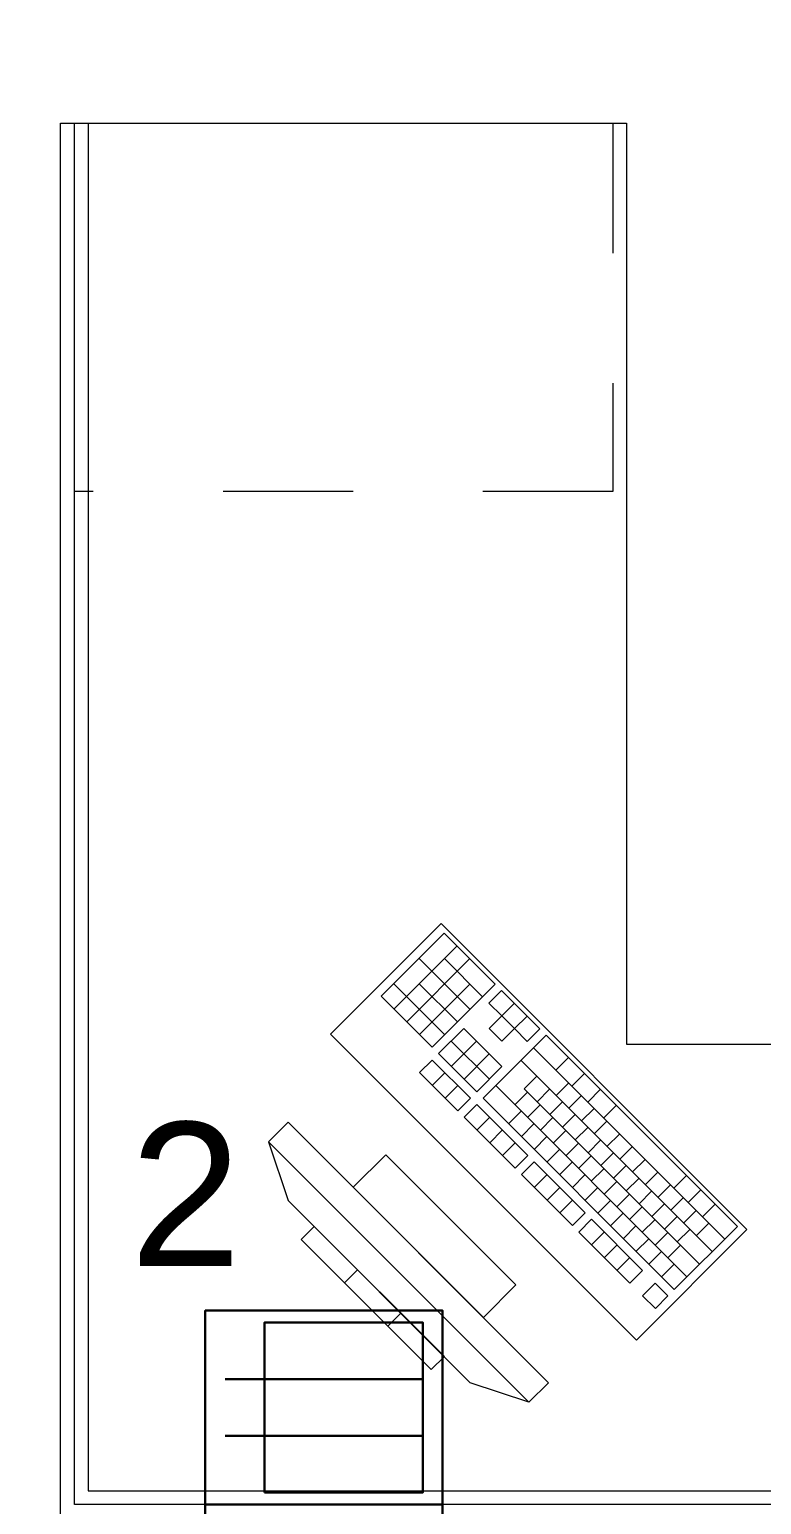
# Model space of a CAD drawing. Header units: inches. Extents: x -19 to 5698, y -728 to 92.
# Drawn here: x 138.352 to 139.148, y 34.775 to 36.377 of the extents above; entities that cross this region are included whole.
import ezdxf

# ---------------------------------------------------------------- set-up
doc = ezdxf.new("R2010")
doc.units = ezdxf.units.IN
doc.header["$MEASUREMENT"] = 0
doc.set_wipeout_variables(frame=1)
for name, pattern in [('HIDDEN', [0.375, 0.25, -0.125]), ('Rayas', [0.282222, 0.141111, -0.141111]), ('Wipeout_Contour', [1, 0, -1])]:
    doc.linetypes.add(name, pattern=pattern)
doc.layers.get('0').update_dxf_attribs({"color": 61})
doc.layers.add('00 conduct tomacorr', color=120, linetype='HIDDEN', lineweight=30)
doc.layers.add('00 IE LUZ EMERGENCIA', color=253, linetype='Continuous', lineweight=0)
doc.layers.add('Dibujo 2D - General', color=7, linetype='Continuous')
doc.layers.add('Interior - Mobiliario', color=7, linetype='Continuous')
doc.styles.add('Annotative', font='arial.ttf')

# ---------------------------------------------------------------- blocks, each defined once
blk = doc.blocks.new('CAJA POP UP 6 MODULOS')
at = {"layer": '00 conduct tomacorr', "linetype": 'Continuous'}
for p, q in [((-0.095, -0.165), (-0.095, -0.0151)), ((-0.052, -0.165), (-0.052, -0.0151)), ((0.052, -0.165), (0.052, -0.0151)), ((0.095, -0.165), (0.095, -0.0151)), ((0, -0.165), (0, -0.18))]:
    blk.add_line(p, q, dxfattribs=at)
for points in [[(-0.147, 0), (0.147, 0), (0.147, -0.18), (-0.147, -0.18)], [(0, 0), (0.147, 0), (0.147, -0.18), (0, -0.18)]]:
    blk.add_lwpolyline(points, close=True, dxfattribs=at)
for points in [[(-0.138, -0.045), (-0.009, -0.045), (-0.009, -0.165), (-0.138, -0.165), (-0.138, -0.045)], [(0.009, -0.045), (0.138, -0.045), (0.138, -0.165), (0.009, -0.165), (0.009, -0.045)]]:
    blk.add_lwpolyline(points, dxfattribs=at)
at = {"color": 1, "insert": (-0.1807, -0.168), "char_height": 0.05, "attachment_point": 1, "rotation": 180}
blk.add_mtext_dynamic_manual_height_columns('{\\fVerdana|b0|i0|c0|p34;2T}', width=0.000481, gutter_width=0.1561, heights=[0], dxfattribs=at)

msp = doc.modelspace()

# ---------------------------------------------------------------- linework, layer by layer
at = {"layer": 'Interior - Mobiliario', "color": 175, "linetype": 'Continuous', "lineweight": 13}
for p, q in [((138.9797, 35.1914), (138.966, 35.1777)), ((138.6334, 35.1902), (138.6121, 35.169)), ((138.9162, 34.9073), (138.6334, 35.1902)), ((138.8661, 35.1816), (138.8524, 35.1679)), ((138.9005, 35.1883), (138.8868, 35.1746)), ((138.935, 35.1813), (138.9213, 35.1675)), ((138.9591, 35.1846), (138.9454, 35.1709)), ((138.9936, 35.1775), (138.9798, 35.1638)), ((138.6121, 35.169), (138.895, 34.8861)), ((138.6121, 35.169), (138.6334, 35.1053)), ((138.8799, 35.1677), (138.8662, 35.154)), ((138.9143, 35.1745), (138.9006, 35.1607)), ((138.9282, 35.1606), (138.9145, 35.1469)), ((138.9488, 35.1674), (138.9351, 35.1537)), ((138.9729, 35.1707), (138.9592, 35.157)), ((139.0074, 35.1637), (138.9937, 35.15)), ((138.7394, 35.1548), (138.7041, 35.1195)), ((138.8808, 35.0134), (138.7394, 35.1548)), ((138.8801, 35.1402), (138.8938, 35.1539)), ((138.9007, 35.147), (138.887, 35.1333)), ((138.9561, 35.0916), (138.9007, 35.147)), ((138.942, 35.1468), (138.9283, 35.1331)), ((138.9627, 35.1536), (138.949, 35.1398)), ((138.9868, 35.1569), (138.9731, 35.1432)), ((139.0006, 35.143), (138.9869, 35.1293)), ((139.0213, 35.1498), (139.0075, 35.1361)), ((138.887, 35.1333), (138.9424, 35.0779)), ((138.9145, 35.1331), (138.9008, 35.1194)), ((138.9559, 35.1329), (138.9422, 35.1192)), ((138.9765, 35.1397), (138.9628, 35.126)), ((139.0145, 35.1292), (139.0008, 35.1155)), ((139.0351, 35.136), (139.0214, 35.1223)), ((139.0661, 35.1324), (139.0524, 35.1187)), ((138.7041, 35.1195), (138.8455, 34.978)), ((138.9284, 35.1193), (138.9147, 35.1056)), ((138.9697, 35.1191), (138.956, 35.1054)), ((138.9904, 35.1259), (138.9767, 35.1121)), ((139.0042, 35.112), (138.9905, 35.0983)), ((139.0283, 35.1153), (139.0146, 35.1016)), ((139.049, 35.1221), (139.0352, 35.1084)), ((139.0817, 35.1168), (139.068, 35.1031)), ((138.8313, 34.9073), (138.6334, 35.1053)), ((138.9422, 35.1054), (138.9285, 35.0917)), ((138.9836, 35.1052), (138.9699, 35.0915)), ((139.0181, 35.0982), (139.0043, 35.0845)), ((139.0422, 35.1015), (139.0284, 35.0878)), ((139.0628, 35.1083), (139.0491, 35.0946)), ((139.0973, 35.1012), (139.0836, 35.0875)), ((138.9424, 35.0779), (138.9561, 35.0916)), ((138.963, 35.0847), (138.9493, 35.0709)), ((139.0184, 35.0293), (138.963, 35.0847)), ((138.9974, 35.0914), (138.9837, 35.0777)), ((139.0319, 35.0843), (139.0182, 35.0706)), ((139.056, 35.0876), (139.0423, 35.0739)), ((139.0766, 35.0944), (139.0629, 35.0807)), ((139.0905, 35.0806), (139.0768, 35.0669)), ((138.6616, 35.077), (138.6475, 35.0629)), ((138.6475, 35.0629), (138.7889, 34.9215)), ((138.8031, 34.9356), (138.6616, 35.077)), ((138.9493, 35.0709), (139.0047, 35.0155)), ((138.9769, 35.0708), (138.9631, 35.0571)), ((139.0113, 35.0775), (138.9976, 35.0638)), ((139.0251, 35.0637), (139.0114, 35.05)), ((139.0458, 35.0705), (139.032, 35.0568)), ((139.0529, 35.0084), (139.1215, 35.077)), ((139.0699, 35.0738), (139.0561, 35.0601)), ((138.9907, 35.057), (138.977, 35.0432)), ((139.039, 35.0498), (139.0253, 35.0361)), ((139.0596, 35.0566), (139.0459, 35.0429)), ((139.0045, 35.0431), (138.9908, 35.0294)), ((139.0528, 35.036), (139.0391, 35.0223)), ((138.7088, 35.0299), (138.6946, 35.0158)), ((139.0047, 35.0155), (139.0184, 35.0293)), ((139.0322, 35.0154), (139.0185, 35.0017)), ((139.0461, 35.0016), (139.0322, 35.0154)), ((138.8455, 34.978), (138.8808, 35.0134)), ((139.0185, 35.0017), (139.0324, 34.9879)), ((139.0324, 34.9879), (139.0461, 35.0016)), ((138.7559, 34.9828), (138.7418, 34.9686)), ((138.7889, 34.9215), (138.8031, 34.9356)), ((138.895, 34.8861), (138.8313, 34.9073)), ((138.895, 34.8861), (138.9162, 34.9073)), ((138.3861, 34.76), (138.3861, 34.79)), ((138.4161, 34.79), (139.7011, 34.79))]:
    msp.add_line(p, q, dxfattribs=at)

# ---------------------------------------------------------------- block references
at = {"layer": '00 conduct tomacorr', "xscale": 1.432830642179531, "yscale": 1.432830642179531, "zscale": 1.432830642179531, "rotation": 89.99999999999997}
msp.add_blockref('CAJA POP UP 6 MODULOS', (138.5433, 34.775, 0), dxfattribs=at)

# ---------------------------------------------------------------- texts
at = {"layer": '00 IE LUZ EMERGENCIA', "style": 'Annotative'}
msp.add_attdef('2', (138.4613, 35.0339, -0.0002), '', height=0.1562, dxfattribs=at)

# ---------------------------------------------------------------- wipeouts: each hides what was drawn before it
at = {"color": 254, "linetype": 'Wipeout_Contour', "lineweight": 0, "ltscale": 5123.845039}
msp.add_wipeout([(144.87, 35.2005), (144.87, 40.95), (136.0575, 40.95), (136.0575, 39.9), (144.07, 39.9), (144.07, 35.2005)], dxfattribs=at).dxf.layer = 'Dibujo 2D - General'

# ---------------------------------------------------------------- next in the draw order: linework, layer by layer
at = {"layer": 'Interior - Mobiliario', "color": 175, "linetype": 'Continuous', "lineweight": 13}
for p, q in [((138.3861, 36.275), (138.4161, 36.275)), ((138.3861, 34.79), (138.3861, 36.275)), ((138.4161, 36.275), (138.4161, 34.79)), ((138.803, 35.3955), (138.7345, 35.3269)), ((138.8584, 35.3401), (138.803, 35.3955)), ((138.8169, 35.3816), (138.7483, 35.3131)), ((138.8307, 35.3678), (138.7622, 35.2992)), ((138.831, 35.3127), (138.7756, 35.3681)), ((138.8447, 35.3264), (138.8032, 35.3679)), ((138.8036, 35.2852), (138.7482, 35.3406)), ((138.8173, 35.299), (138.7757, 35.3405)), ((138.8309, 35.3402), (138.776, 35.2854)), ((138.7898, 35.2715), (138.8584, 35.3401)), ((138.7345, 35.3269), (138.7898, 35.2715)), ((138.8653, 35.3332), (138.8516, 35.3195)), ((138.8516, 35.3195), (138.8655, 35.3056)), ((138.9069, 35.2916), (138.8653, 35.3332)), ((138.8792, 35.3193), (138.8655, 35.3056)), ((138.8655, 35.3056), (138.8518, 35.2919)), ((138.8793, 35.2918), (138.8655, 35.3056)), ((138.893, 35.3055), (138.8793, 35.2918)), ((138.8242, 35.292), (138.7968, 35.2646)), ((138.8657, 35.2505), (138.8242, 35.292)), ((138.8518, 35.2919), (138.8656, 35.278)), ((138.8656, 35.278), (138.8793, 35.2918)), ((138.8793, 35.2918), (138.8932, 35.2779)), ((138.8932, 35.2779), (138.9069, 35.2916)), ((138.852, 35.2368), (138.8105, 35.2783)), ((138.838, 35.2782), (138.8106, 35.2508)), ((138.9138, 35.2847), (138.8452, 35.2161)), ((139.1078, 35.0633), (138.9001, 35.271)), ((139.1215, 35.077), (138.9138, 35.2847)), ((138.7899, 35.2577), (138.7762, 35.244)), ((138.8315, 35.2162), (138.7899, 35.2577)), ((138.7968, 35.2646), (138.8383, 35.2231)), ((138.8519, 35.2643), (138.8245, 35.2369)), ((139.0941, 35.0496), (138.8864, 35.2573)), ((138.938, 35.2605), (138.9243, 35.2468)), ((138.7762, 35.244), (138.8177, 35.2025)), ((138.8038, 35.2439), (138.79, 35.2302)), ((138.8383, 35.2231), (138.8657, 35.2505)), ((138.9037, 35.24), (138.89, 35.2263)), ((138.9553, 35.2432), (138.9416, 35.2294)), ((138.8176, 35.2301), (138.8039, 35.2163)), ((139.0667, 35.0221), (138.8589, 35.2299)), ((138.8934, 35.2228), (138.8797, 35.2091)), ((139.0804, 35.0359), (138.89, 35.2263)), ((138.9175, 35.2261), (138.9038, 35.2124)), ((138.9382, 35.2329), (138.9245, 35.2192)), ((138.9727, 35.2259), (138.9589, 35.2121)), ((138.8177, 35.2025), (138.8315, 35.2162)), ((138.8384, 35.2093), (138.8247, 35.1956)), ((138.8938, 35.1539), (138.8384, 35.2093)), ((138.8452, 35.2161), (139.0529, 35.0084)), ((138.9073, 35.2089), (138.8936, 35.1952)), ((138.9314, 35.2123), (138.9177, 35.1986)), ((138.952, 35.2191), (138.9383, 35.2054)), ((138.99, 35.2085), (138.9763, 35.1948)), ((138.8247, 35.1956), (138.8801, 35.1402)), ((138.8522, 35.1954), (138.8385, 35.1817)), ((138.8866, 35.2022), (138.8729, 35.1884)), ((138.9211, 35.1951), (138.9074, 35.1814)), ((138.9452, 35.1984), (138.9315, 35.1847)), ((138.9659, 35.2052), (138.9522, 35.1915))]:
    msp.add_line(p, q, dxfattribs=at)
at = {"layer": 'Interior - Mobiliario', "color": 175, "linetype": 'Rayas', "lineweight": 13}
for p, q in [((138.9861, 36.275), (138.9861, 35.875)), ((138.9861, 35.875), (138.4011, 35.875))]:
    msp.add_line(p, q, dxfattribs=at)
at = {"layer": 'Interior - Mobiliario', "color": 175, "linetype": 'Continuous', "lineweight": 13, "flags": 128}
for points in [[(138.4011, 34.775), (138.4011, 36.275), (139.0011, 36.275), (139.0011, 35.275), (139.7011, 35.275), (139.7011, 34.775)], [(139.0117, 34.9533), (139.1319, 35.0735), (138.7995, 35.4058), (138.6793, 35.2856)]]:
    msp.add_lwpolyline(points, close=True, dxfattribs=at)

doc.saveas('drawing.dxf')
